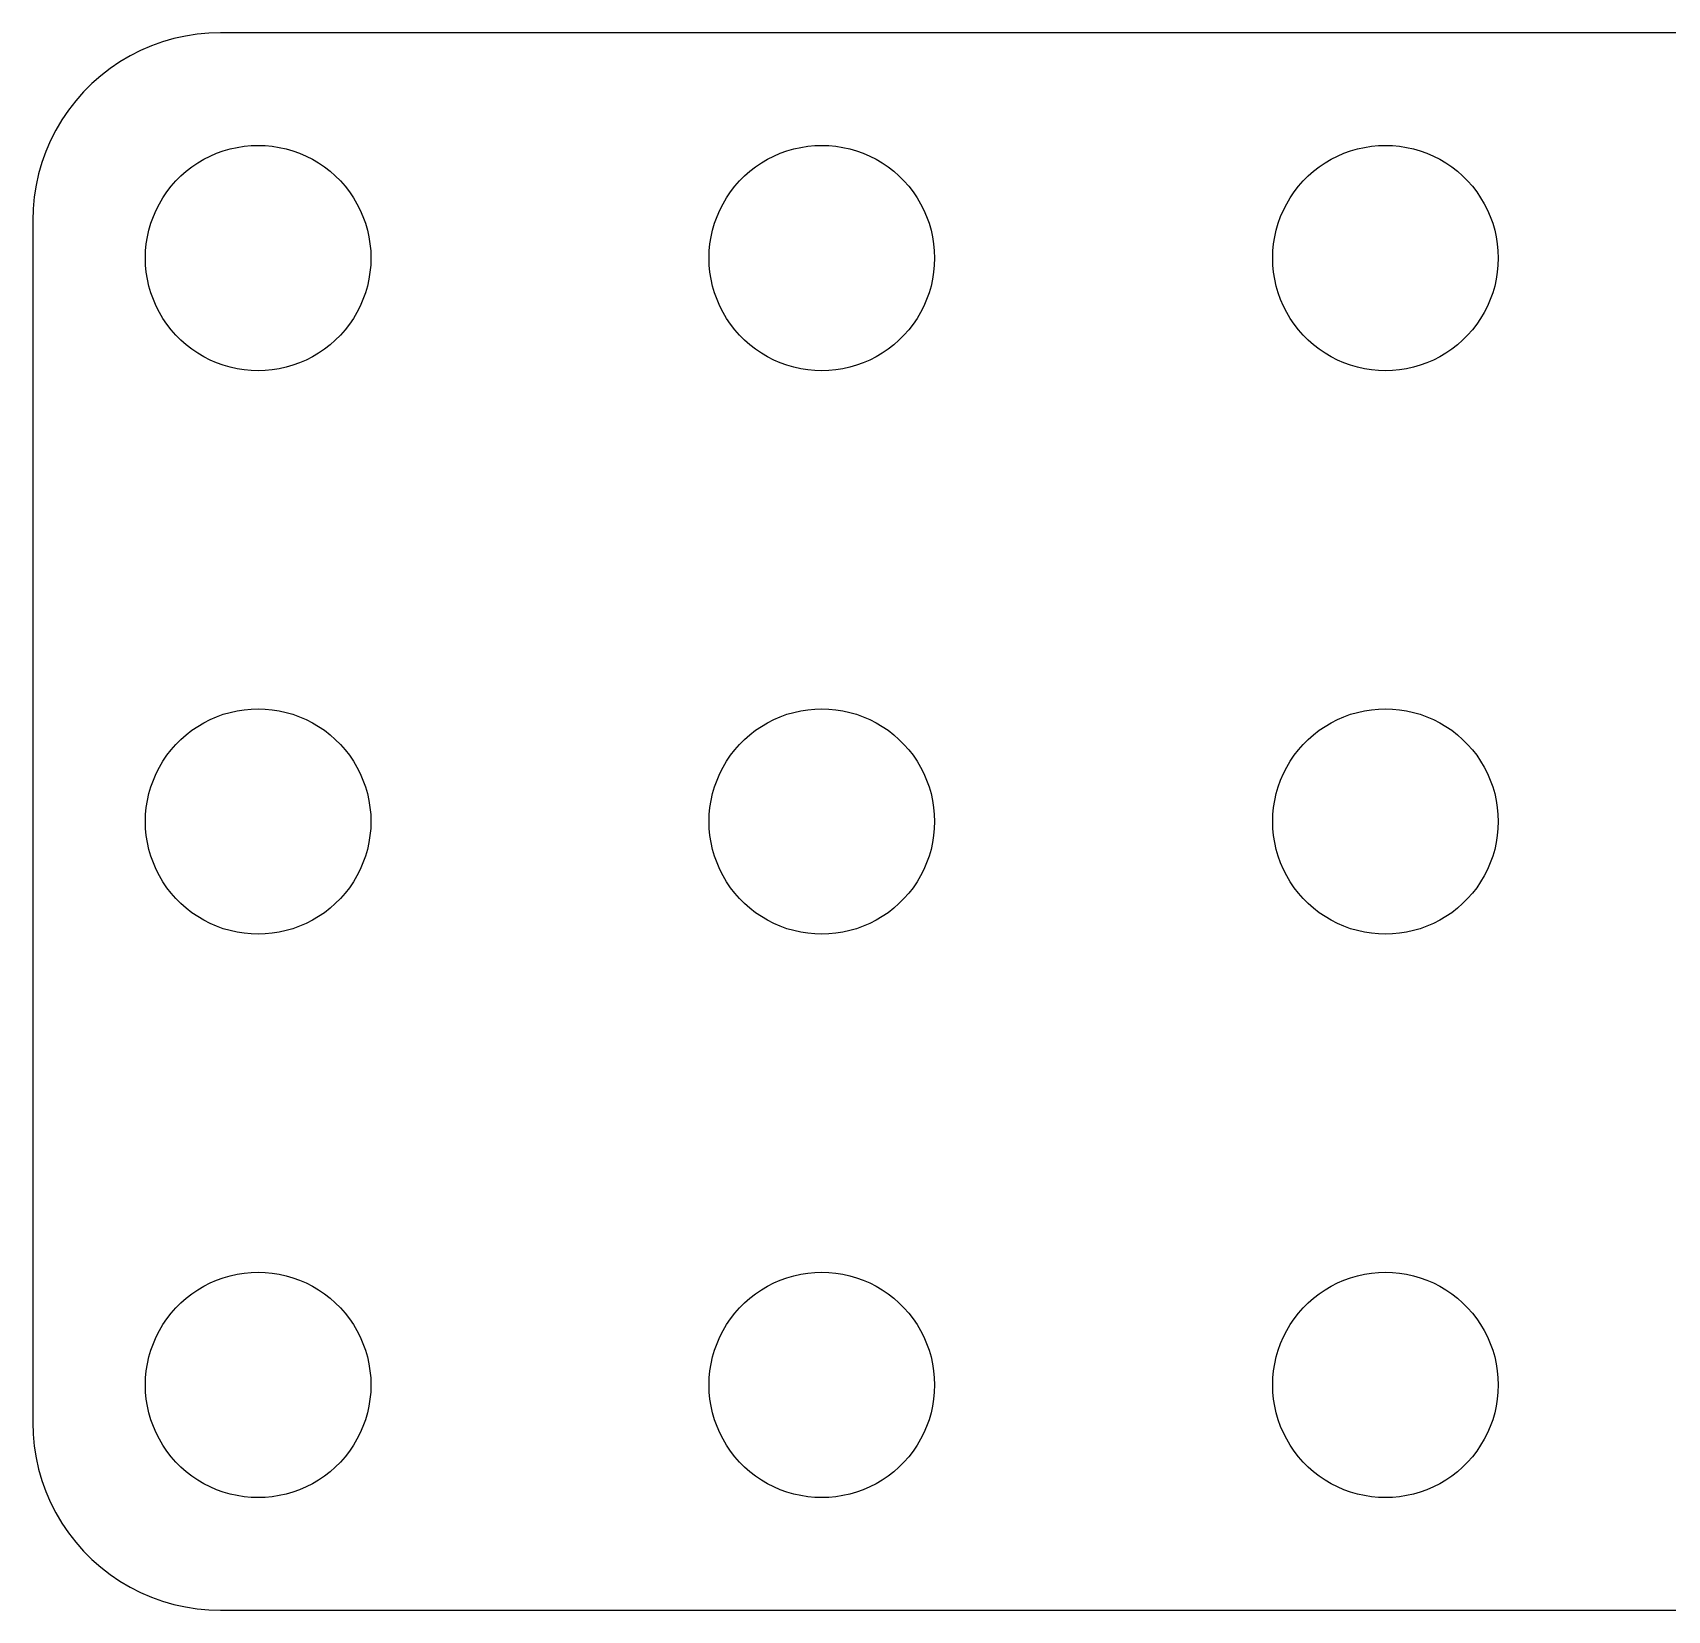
# Model space of a CAD drawing. Header units: metres. Extents: x -43.5 to 43.5, y -21 to 21.
# Drawn here: x -43.5 to 0, y -21 to 21 of the extents above; entities that cross this region are included whole.
import ezdxf

# ---------------------------------------------------------------- set-up
doc = ezdxf.new("R2010")
doc.units = ezdxf.units.M

msp = doc.modelspace()

# ---------------------------------------------------------------- linework, layer by layer
for p, q in [((-39.4369, 20.9114), (-39.7435, 20.8429)), ((-39.1267, 20.9606), (-39.4369, 20.9114)), ((-38.8139, 20.9901), (-39.1267, 20.9606)), ((-38.5, 21), (-38.8139, 20.9901)), ((38.5, 21), (-38.5, 21)), ((-40.6289, 20.5241), (-40.9088, 20.3815)), ((-40.3406, 20.6489), (-40.6289, 20.5241)), ((-40.0451, 20.7553), (-40.3406, 20.6489)), ((-39.7435, 20.8429), (-40.0451, 20.7553)), ((-41.4389, 20.0451), (-41.6871, 19.8526)), ((-41.1791, 20.2216), (-41.4389, 20.0451)), ((-40.9088, 20.3815), (-41.1791, 20.2216)), ((-41.9227, 19.6448), (-42.1448, 19.4227)), ((-41.6871, 19.8526), (-41.9227, 19.6448)), ((-42.3526, 19.1871), (-42.5451, 18.9389)), ((-42.1448, 19.4227), (-42.3526, 19.1871)), ((-42.5451, 18.9389), (-42.7216, 18.6791)), ((-42.8815, 18.4088), (-43.0241, 18.1289)), ((-42.7216, 18.6791), (-42.8815, 18.4088)), ((-43.1489, 17.8406), (-43.2553, 17.5451)), ((-43.0241, 18.1289), (-43.1489, 17.8406)), ((-38.6044, 17.7893), (-38.427, 17.8532)), ((-38.427, 17.8532), (-38.2461, 17.9057)), ((-38.2461, 17.9057), (-38.0621, 17.9469)), ((-38.0621, 17.9469), (-37.876, 17.9763)), ((-37.876, 17.9763), (-37.6884, 17.9941)), ((-37.6884, 17.9941), (-37.5, 18)), ((-37.5, 18), (-37.3116, 17.9941)), ((-37.3116, 17.9941), (-37.124, 17.9763)), ((-37.124, 17.9763), (-36.9379, 17.9469)), ((-36.9379, 17.9469), (-36.7539, 17.9057)), ((-36.7539, 17.9057), (-36.5729, 17.8532)), ((-36.5729, 17.8532), (-36.3956, 17.7893)), ((-23.6044, 17.7893), (-23.427, 17.8532)), ((-23.427, 17.8532), (-23.2461, 17.9057)), ((-23.2461, 17.9057), (-23.0621, 17.9469)), ((-23.0621, 17.9469), (-22.876, 17.9763)), ((-22.876, 17.9763), (-22.6884, 17.9941)), ((-22.6884, 17.9941), (-22.5, 18)), ((-22.5, 18), (-22.3116, 17.9941)), ((-22.3116, 17.9941), (-22.124, 17.9763)), ((-22.124, 17.9763), (-21.9379, 17.9469)), ((-21.9379, 17.9469), (-21.7539, 17.9057)), ((-21.7539, 17.9057), (-21.5729, 17.8532)), ((-21.5729, 17.8532), (-21.3956, 17.7893)), ((-8.60437, 17.7893), (-8.42705, 17.8532)), ((-8.42705, 17.8532), (-8.24606, 17.9057)), ((-8.24606, 17.9057), (-8.06213, 17.9469)), ((-8.06213, 17.9469), (-7.87599, 17.9763)), ((-7.87599, 17.9763), (-7.68837, 17.9941)), ((-7.68837, 17.9941), (-7.5, 18)), ((-7.5, 18), (-7.31161, 17.9941)), ((-7.31161, 17.9941), (-7.12399, 17.9763)), ((-7.12399, 17.9763), (-6.93785, 17.9469)), ((-6.93785, 17.9469), (-6.75392, 17.9057)), ((-6.75392, 17.9057), (-6.57294, 17.8532)), ((-6.57294, 17.8532), (-6.39561, 17.7893)), ((-43.2553, 17.5451), (-43.3429, 17.2435)), ((-39.4123, 17.3115), (-39.2634, 17.427)), ((-39.2634, 17.427), (-39.1075, 17.533)), ((-39.1075, 17.533), (-38.9453, 17.6289)), ((-38.9453, 17.6289), (-38.7773, 17.7145)), ((-38.7773, 17.7145), (-38.6044, 17.7893)), ((-36.3956, 17.7893), (-36.2227, 17.7145)), ((-36.2227, 17.7145), (-36.0547, 17.6289)), ((-36.0547, 17.6289), (-35.8925, 17.533)), ((-35.8925, 17.533), (-35.7366, 17.427)), ((-35.7366, 17.427), (-35.5877, 17.3115)), ((-24.4123, 17.3115), (-24.2634, 17.427)), ((-24.2634, 17.427), (-24.1075, 17.533)), ((-24.1075, 17.533), (-23.9453, 17.6289)), ((-23.9453, 17.6289), (-23.7773, 17.7145)), ((-23.7773, 17.7145), (-23.6044, 17.7893)), ((-21.3956, 17.7893), (-21.2227, 17.7145)), ((-21.2227, 17.7145), (-21.0547, 17.6289)), ((-21.0547, 17.6289), (-20.8925, 17.533)), ((-20.8925, 17.533), (-20.7366, 17.427)), ((-20.7366, 17.427), (-20.5877, 17.3115)), ((-9.41226, 17.3115), (-9.26335, 17.427)), ((-9.26335, 17.427), (-9.10747, 17.533)), ((-9.10747, 17.533), (-8.94525, 17.6289)), ((-8.94525, 17.6289), (-8.77733, 17.7145)), ((-8.77733, 17.7145), (-8.60437, 17.7893)), ((-6.39561, 17.7893), (-6.22266, 17.7145)), ((-6.22266, 17.7145), (-6.05473, 17.6289)), ((-6.05473, 17.6289), (-5.89252, 17.533)), ((-5.89252, 17.533), (-5.73663, 17.427)), ((-5.73663, 17.427), (-5.58772, 17.3115)), ((-43.3429, 17.2435), (-43.4114, 16.9369)), ((-39.8115, 16.9123), (-39.6869, 17.0536)), ((-39.6869, 17.0536), (-39.5536, 17.1869)), ((-39.5536, 17.1869), (-39.4123, 17.3115)), ((-35.5877, 17.3115), (-35.4464, 17.1869)), ((-35.4464, 17.1869), (-35.3131, 17.0536)), ((-35.3131, 17.0536), (-35.1885, 16.9123)), ((-24.8115, 16.9123), (-24.6869, 17.0536)), ((-24.6869, 17.0536), (-24.5536, 17.1869)), ((-24.5536, 17.1869), (-24.4123, 17.3115)), ((-20.5877, 17.3115), (-20.4464, 17.1869)), ((-20.4464, 17.1869), (-20.3131, 17.0536)), ((-20.3131, 17.0536), (-20.1884, 16.9123)), ((-9.81154, 16.9123), (-9.6869, 17.0536)), ((-9.6869, 17.0536), (-9.55363, 17.1869)), ((-9.55363, 17.1869), (-9.41226, 17.3115)), ((-5.58772, 17.3115), (-5.44635, 17.1869)), ((-5.44635, 17.1869), (-5.31308, 17.0536)), ((-5.31308, 17.0536), (-5.18845, 16.9123)), ((-43.4606, 16.6267), (-43.4901, 16.3139)), ((-43.4114, 16.9369), (-43.4606, 16.6267)), ((-40.1289, 16.4453), (-40.033, 16.6075)), ((-40.033, 16.6075), (-39.927, 16.7634)), ((-39.927, 16.7634), (-39.8115, 16.9123)), ((-35.1885, 16.9123), (-35.0729, 16.7634)), ((-35.0729, 16.7634), (-34.967, 16.6075)), ((-34.967, 16.6075), (-34.8711, 16.4453)), ((-25.1289, 16.4453), (-25.033, 16.6075)), ((-25.033, 16.6075), (-24.927, 16.7634)), ((-24.927, 16.7634), (-24.8115, 16.9123)), ((-20.1884, 16.9123), (-20.0729, 16.7634)), ((-20.0729, 16.7634), (-19.967, 16.6075)), ((-19.967, 16.6075), (-19.8711, 16.4453)), ((-10.1289, 16.4453), (-10.033, 16.6075)), ((-10.033, 16.6075), (-9.92705, 16.7634)), ((-9.92705, 16.7634), (-9.81154, 16.9123)), ((-5.18845, 16.9123), (-5.07294, 16.7634)), ((-5.07294, 16.7634), (-4.96701, 16.6075)), ((-4.96701, 16.6075), (-4.87108, 16.4453)), ((-43.4901, 16.3139), (-43.5, 16)), ((-40.3532, 15.927), (-40.2893, 16.1044)), ((-40.2893, 16.1044), (-40.2145, 16.2773)), ((-40.2145, 16.2773), (-40.1289, 16.4453)), ((-34.8711, 16.4453), (-34.7855, 16.2773)), ((-34.7855, 16.2773), (-34.7107, 16.1044)), ((-34.7107, 16.1044), (-34.6468, 15.927)), ((-25.3532, 15.927), (-25.2893, 16.1044)), ((-25.2893, 16.1044), (-25.2145, 16.2773)), ((-25.2145, 16.2773), (-25.1289, 16.4453)), ((-19.8711, 16.4453), (-19.7855, 16.2773)), ((-19.7855, 16.2773), (-19.7107, 16.1044)), ((-19.7107, 16.1044), (-19.6468, 15.927)), ((-10.3532, 15.927), (-10.2893, 16.1044)), ((-10.2893, 16.1044), (-10.2145, 16.2773)), ((-10.2145, 16.2773), (-10.1289, 16.4453)), ((-4.87108, 16.4453), (-4.78551, 16.2773)), ((-4.78551, 16.2773), (-4.71066, 16.1044)), ((-4.71066, 16.1044), (-4.64682, 15.927)), ((-43.5, 16), (-43.5, -16)), ((-40.4469, 15.5621), (-40.4057, 15.7461)), ((-40.4057, 15.7461), (-40.3532, 15.927)), ((-34.6468, 15.927), (-34.5942, 15.7461)), ((-34.5942, 15.7461), (-34.5531, 15.5621)), ((-25.4469, 15.5621), (-25.4057, 15.7461)), ((-25.4057, 15.7461), (-25.3532, 15.927)), ((-19.6468, 15.927), (-19.5942, 15.7461)), ((-19.5942, 15.7461), (-19.5531, 15.5621)), ((-10.4469, 15.5621), (-10.4057, 15.7461)), ((-10.4057, 15.7461), (-10.3532, 15.927)), ((-4.64682, 15.927), (-4.59424, 15.7461)), ((-4.59424, 15.7461), (-4.55313, 15.5621)), ((-40.4941, 15.1884), (-40.4763, 15.376)), ((-40.4763, 15.376), (-40.4469, 15.5621)), ((-34.5531, 15.5621), (-34.5237, 15.376)), ((-34.5237, 15.376), (-34.5059, 15.1884)), ((-25.4941, 15.1884), (-25.4763, 15.376)), ((-25.4763, 15.376), (-25.4469, 15.5621)), ((-19.5531, 15.5621), (-19.5237, 15.376)), ((-19.5237, 15.376), (-19.5059, 15.1884)), ((-10.4941, 15.1884), (-10.4763, 15.376)), ((-10.4763, 15.376), (-10.4469, 15.5621)), ((-4.55313, 15.5621), (-4.52365, 15.376)), ((-4.52365, 15.376), (-4.50591, 15.1884)), ((-40.5, 15), (-40.4941, 15.1884)), ((-40.4941, 14.8116), (-40.5, 15)), ((-40.4763, 14.624), (-40.4941, 14.8116)), ((-34.5059, 14.8116), (-34.5237, 14.624)), ((-34.5059, 15.1884), (-34.5, 15)), ((-34.5, 15), (-34.5059, 14.8116)), ((-25.5, 15), (-25.4941, 15.1884)), ((-25.4941, 14.8116), (-25.5, 15)), ((-25.4763, 14.624), (-25.4941, 14.8116)), ((-19.5059, 14.8116), (-19.5237, 14.624)), ((-19.5059, 15.1884), (-19.5, 15)), ((-19.5, 15), (-19.5059, 14.8116)), ((-10.5, 15), (-10.4941, 15.1884)), ((-10.4941, 14.8116), (-10.5, 15)), ((-10.4763, 14.624), (-10.4941, 14.8116)), ((-4.50591, 14.8116), (-4.52365, 14.624)), ((-4.50591, 15.1884), (-4.5, 15)), ((-4.5, 15), (-4.50591, 14.8116)), ((-40.4469, 14.4379), (-40.4763, 14.624)), ((-40.4057, 14.2539), (-40.4469, 14.4379)), ((-34.5531, 14.4379), (-34.5942, 14.2539)), ((-34.5237, 14.624), (-34.5531, 14.4379)), ((-25.4469, 14.4379), (-25.4763, 14.624)), ((-25.4057, 14.2539), (-25.4469, 14.4379)), ((-19.5531, 14.4379), (-19.5942, 14.2539)), ((-19.5237, 14.624), (-19.5531, 14.4379)), ((-10.4469, 14.4379), (-10.4763, 14.624)), ((-10.4057, 14.2539), (-10.4469, 14.4379)), ((-4.55313, 14.4379), (-4.59424, 14.2539)), ((-4.52365, 14.624), (-4.55313, 14.4379)), ((-40.3532, 14.0729), (-40.4057, 14.2539)), ((-40.2893, 13.8956), (-40.3532, 14.0729)), ((-34.6468, 14.0729), (-34.7107, 13.8956)), ((-34.5942, 14.2539), (-34.6468, 14.0729)), ((-25.3532, 14.0729), (-25.4057, 14.2539)), ((-25.2893, 13.8956), (-25.3532, 14.0729)), ((-19.6468, 14.0729), (-19.7107, 13.8956)), ((-19.5942, 14.2539), (-19.6468, 14.0729)), ((-10.3532, 14.0729), (-10.4057, 14.2539)), ((-10.2893, 13.8956), (-10.3532, 14.0729)), ((-4.64682, 14.0729), (-4.71066, 13.8956)), ((-4.59424, 14.2539), (-4.64682, 14.0729)), ((-40.2145, 13.7227), (-40.2893, 13.8956)), ((-40.1289, 13.5547), (-40.2145, 13.7227)), ((-40.033, 13.3925), (-40.1289, 13.5547)), ((-34.8711, 13.5547), (-34.967, 13.3925)), ((-34.7855, 13.7227), (-34.8711, 13.5547)), ((-34.7107, 13.8956), (-34.7855, 13.7227)), ((-25.2145, 13.7227), (-25.2893, 13.8956)), ((-25.1289, 13.5547), (-25.2145, 13.7227)), ((-25.033, 13.3925), (-25.1289, 13.5547)), ((-19.8711, 13.5547), (-19.967, 13.3925)), ((-19.7855, 13.7227), (-19.8711, 13.5547)), ((-19.7107, 13.8956), (-19.7855, 13.7227)), ((-10.2145, 13.7227), (-10.2893, 13.8956)), ((-10.1289, 13.5547), (-10.2145, 13.7227)), ((-10.033, 13.3925), (-10.1289, 13.5547)), ((-4.87108, 13.5547), (-4.96701, 13.3925)), ((-4.78551, 13.7227), (-4.87108, 13.5547)), ((-4.71066, 13.8956), (-4.78551, 13.7227)), ((-39.927, 13.2366), (-40.033, 13.3925)), ((-39.8115, 13.0877), (-39.927, 13.2366)), ((-39.6869, 12.9464), (-39.8115, 13.0877)), ((-35.1885, 13.0877), (-35.3131, 12.9464)), ((-35.0729, 13.2366), (-35.1885, 13.0877)), ((-34.967, 13.3925), (-35.0729, 13.2366)), ((-24.927, 13.2366), (-25.033, 13.3925)), ((-24.8115, 13.0877), (-24.927, 13.2366)), ((-24.6869, 12.9464), (-24.8115, 13.0877)), ((-20.1884, 13.0877), (-20.3131, 12.9464)), ((-20.0729, 13.2366), (-20.1884, 13.0877)), ((-19.967, 13.3925), (-20.0729, 13.2366)), ((-9.92705, 13.2366), (-10.033, 13.3925)), ((-9.81154, 13.0877), (-9.92705, 13.2366)), ((-9.6869, 12.9464), (-9.81154, 13.0877)), ((-5.18845, 13.0877), (-5.31308, 12.9464)), ((-5.07294, 13.2366), (-5.18845, 13.0877)), ((-4.96701, 13.3925), (-5.07294, 13.2366)), ((-39.5536, 12.8131), (-39.6869, 12.9464)), ((-39.4123, 12.6884), (-39.5536, 12.8131)), ((-39.2634, 12.5729), (-39.4123, 12.6884)), ((-35.5877, 12.6884), (-35.7366, 12.5729)), ((-35.4464, 12.8131), (-35.5877, 12.6884)), ((-35.3131, 12.9464), (-35.4464, 12.8131)), ((-24.5536, 12.8131), (-24.6869, 12.9464)), ((-24.4123, 12.6884), (-24.5536, 12.8131)), ((-24.2634, 12.5729), (-24.4123, 12.6884)), ((-20.5877, 12.6884), (-20.7366, 12.5729)), ((-20.4464, 12.8131), (-20.5877, 12.6884)), ((-20.3131, 12.9464), (-20.4464, 12.8131)), ((-9.55363, 12.8131), (-9.6869, 12.9464)), ((-9.41226, 12.6884), (-9.55363, 12.8131)), ((-9.26335, 12.5729), (-9.41226, 12.6884)), ((-5.58772, 12.6884), (-5.73663, 12.5729)), ((-5.44635, 12.8131), (-5.58772, 12.6884)), ((-5.31308, 12.9464), (-5.44635, 12.8131)), ((-39.1075, 12.467), (-39.2634, 12.5729)), ((-38.9453, 12.3711), (-39.1075, 12.467)), ((-38.7773, 12.2855), (-38.9453, 12.3711)), ((-38.6044, 12.2107), (-38.7773, 12.2855)), ((-38.427, 12.1468), (-38.6044, 12.2107)), ((-36.3956, 12.2107), (-36.5729, 12.1468)), ((-36.2227, 12.2855), (-36.3956, 12.2107)), ((-36.0547, 12.3711), (-36.2227, 12.2855)), ((-35.8925, 12.467), (-36.0547, 12.3711)), ((-35.7366, 12.5729), (-35.8925, 12.467)), ((-24.1075, 12.467), (-24.2634, 12.5729)), ((-23.9453, 12.3711), (-24.1075, 12.467)), ((-23.7773, 12.2855), (-23.9453, 12.3711)), ((-23.6044, 12.2107), (-23.7773, 12.2855)), ((-23.427, 12.1468), (-23.6044, 12.2107)), ((-21.3956, 12.2107), (-21.5729, 12.1468)), ((-21.2227, 12.2855), (-21.3956, 12.2107)), ((-21.0547, 12.3711), (-21.2227, 12.2855)), ((-20.8925, 12.467), (-21.0547, 12.3711)), ((-20.7366, 12.5729), (-20.8925, 12.467)), ((-9.10747, 12.467), (-9.26335, 12.5729)), ((-8.94525, 12.3711), (-9.10747, 12.467)), ((-8.77733, 12.2855), (-8.94525, 12.3711)), ((-8.60437, 12.2107), (-8.77733, 12.2855)), ((-8.42705, 12.1468), (-8.60437, 12.2107)), ((-6.39561, 12.2107), (-6.57294, 12.1468)), ((-6.22266, 12.2855), (-6.39561, 12.2107)), ((-6.05473, 12.3711), (-6.22266, 12.2855)), ((-5.89252, 12.467), (-6.05473, 12.3711)), ((-5.73663, 12.5729), (-5.89252, 12.467)), ((-38.2461, 12.0942), (-38.427, 12.1468)), ((-38.0621, 12.0531), (-38.2461, 12.0942)), ((-37.876, 12.0237), (-38.0621, 12.0531)), ((-37.6884, 12.0059), (-37.876, 12.0237)), ((-37.5, 12), (-37.6884, 12.0059)), ((-37.3116, 12.0059), (-37.5, 12)), ((-37.124, 12.0237), (-37.3116, 12.0059)), ((-36.9379, 12.0531), (-37.124, 12.0237)), ((-36.7539, 12.0942), (-36.9379, 12.0531)), ((-36.5729, 12.1468), (-36.7539, 12.0942)), ((-23.2461, 12.0942), (-23.427, 12.1468)), ((-23.0621, 12.0531), (-23.2461, 12.0942)), ((-22.876, 12.0237), (-23.0621, 12.0531)), ((-22.6884, 12.0059), (-22.876, 12.0237)), ((-22.5, 12), (-22.6884, 12.0059)), ((-22.3116, 12.0059), (-22.5, 12)), ((-22.124, 12.0237), (-22.3116, 12.0059)), ((-21.9379, 12.0531), (-22.124, 12.0237)), ((-21.7539, 12.0942), (-21.9379, 12.0531)), ((-21.5729, 12.1468), (-21.7539, 12.0942)), ((-8.24606, 12.0942), (-8.42705, 12.1468)), ((-8.06213, 12.0531), (-8.24606, 12.0942)), ((-7.87599, 12.0237), (-8.06213, 12.0531)), ((-7.68837, 12.0059), (-7.87599, 12.0237)), ((-7.5, 12), (-7.68837, 12.0059)), ((-7.31161, 12.0059), (-7.5, 12)), ((-7.12399, 12.0237), (-7.31161, 12.0059)), ((-6.93785, 12.0531), (-7.12399, 12.0237)), ((-6.75392, 12.0942), (-6.93785, 12.0531)), ((-6.57294, 12.1468), (-6.75392, 12.0942)), ((-39.1075, 2.53297), (-38.9453, 2.62891)), ((-38.9453, 2.62891), (-38.7773, 2.71448)), ((-38.7773, 2.71448), (-38.6044, 2.78932)), ((-38.6044, 2.78932), (-38.427, 2.85316)), ((-38.427, 2.85316), (-38.2461, 2.90575)), ((-38.2461, 2.90575), (-38.0621, 2.94685)), ((-38.0621, 2.94685), (-37.876, 2.97633)), ((-37.876, 2.97633), (-37.6884, 2.99408)), ((-37.6884, 2.99408), (-37.5, 3)), ((-37.5, 3), (-37.3116, 2.99408)), ((-37.3116, 2.99408), (-37.124, 2.97633)), ((-37.124, 2.97633), (-36.9379, 2.94685)), ((-36.9379, 2.94685), (-36.7539, 2.90575)), ((-36.7539, 2.90575), (-36.5729, 2.85316)), ((-36.5729, 2.85316), (-36.3956, 2.78932)), ((-36.3956, 2.78932), (-36.2227, 2.71448)), ((-36.2227, 2.71448), (-36.0547, 2.62891)), ((-36.0547, 2.62891), (-35.8925, 2.53297)), ((-24.1075, 2.53297), (-23.9453, 2.62891)), ((-23.9453, 2.62891), (-23.7773, 2.71448)), ((-23.7773, 2.71448), (-23.6044, 2.78932)), ((-23.6044, 2.78932), (-23.427, 2.85316)), ((-23.427, 2.85316), (-23.2461, 2.90575)), ((-23.2461, 2.90575), (-23.0621, 2.94685)), ((-23.0621, 2.94685), (-22.876, 2.97633)), ((-22.876, 2.97633), (-22.6884, 2.99408)), ((-22.6884, 2.99408), (-22.5, 3)), ((-22.5, 3), (-22.3116, 2.99408)), ((-22.3116, 2.99408), (-22.124, 2.97633)), ((-22.124, 2.97633), (-21.9379, 2.94685)), ((-21.9379, 2.94685), (-21.7539, 2.90575)), ((-21.7539, 2.90575), (-21.5729, 2.85316)), ((-21.5729, 2.85316), (-21.3956, 2.78932)), ((-21.3956, 2.78932), (-21.2227, 2.71448)), ((-21.2227, 2.71448), (-21.0547, 2.62891)), ((-21.0547, 2.62891), (-20.8925, 2.53297)), ((-9.10747, 2.53297), (-8.94525, 2.62891)), ((-8.94525, 2.62891), (-8.77733, 2.71448)), ((-8.77733, 2.71448), (-8.60437, 2.78932)), ((-8.60437, 2.78932), (-8.42705, 2.85316)), ((-8.42705, 2.85316), (-8.24606, 2.90575)), ((-8.24606, 2.90575), (-8.06213, 2.94685)), ((-8.06213, 2.94685), (-7.87599, 2.97633)), ((-7.87599, 2.97633), (-7.68837, 2.99408)), ((-7.68837, 2.99408), (-7.5, 3)), ((-7.5, 3), (-7.31161, 2.99408)), ((-7.31161, 2.99408), (-7.12399, 2.97633)), ((-7.12399, 2.97633), (-6.93785, 2.94685)), ((-6.93785, 2.94685), (-6.75392, 2.90575)), ((-6.75392, 2.90575), (-6.57294, 2.85316)), ((-6.57294, 2.85316), (-6.39561, 2.78932)), ((-6.39561, 2.78932), (-6.22266, 2.71448)), ((-6.22266, 2.71448), (-6.05473, 2.62891)), ((-6.05473, 2.62891), (-5.89252, 2.53297)), ((-39.6869, 2.05363), (-39.5536, 2.1869)), ((-39.5536, 2.1869), (-39.4123, 2.31154)), ((-39.4123, 2.31154), (-39.2634, 2.42705)), ((-39.2634, 2.42705), (-39.1075, 2.53297)), ((-35.8925, 2.53297), (-35.7366, 2.42705)), ((-35.7366, 2.42705), (-35.5877, 2.31154)), ((-35.5877, 2.31154), (-35.4464, 2.1869)), ((-35.4464, 2.1869), (-35.3131, 2.05363)), ((-24.6869, 2.05363), (-24.5536, 2.1869)), ((-24.5536, 2.1869), (-24.4123, 2.31154)), ((-24.4123, 2.31154), (-24.2634, 2.42705)), ((-24.2634, 2.42705), (-24.1075, 2.53297)), ((-20.8925, 2.53297), (-20.7366, 2.42705)), ((-20.7366, 2.42705), (-20.5877, 2.31154)), ((-20.5877, 2.31154), (-20.4464, 2.1869)), ((-20.4464, 2.1869), (-20.3131, 2.05363)), ((-9.6869, 2.05363), (-9.55363, 2.1869)), ((-9.55363, 2.1869), (-9.41226, 2.31154)), ((-9.41226, 2.31154), (-9.26335, 2.42705)), ((-9.26335, 2.42705), (-9.10747, 2.53297)), ((-5.89252, 2.53297), (-5.73663, 2.42705)), ((-5.73663, 2.42705), (-5.58772, 2.31154)), ((-5.58772, 2.31154), (-5.44635, 2.1869)), ((-5.44635, 2.1869), (-5.31308, 2.05363)), ((-40.033, 1.60747), (-39.927, 1.76335)), ((-39.927, 1.76335), (-39.8115, 1.91226)), ((-39.8115, 1.91226), (-39.6869, 2.05363)), ((-35.3131, 2.05363), (-35.1885, 1.91226)), ((-35.1885, 1.91226), (-35.0729, 1.76335)), ((-35.0729, 1.76335), (-34.967, 1.60747)), ((-25.033, 1.60747), (-24.927, 1.76335)), ((-24.927, 1.76335), (-24.8115, 1.91226)), ((-24.8115, 1.91226), (-24.6869, 2.05363)), ((-20.3131, 2.05363), (-20.1884, 1.91226)), ((-20.1884, 1.91226), (-20.0729, 1.76335)), ((-20.0729, 1.76335), (-19.967, 1.60747)), ((-10.033, 1.60747), (-9.92705, 1.76335)), ((-9.92705, 1.76335), (-9.81154, 1.91226)), ((-9.81154, 1.91226), (-9.6869, 2.05363)), ((-5.31308, 2.05363), (-5.18845, 1.91226)), ((-5.18845, 1.91226), (-5.07294, 1.76335)), ((-5.07294, 1.76335), (-4.96701, 1.60747)), ((-40.2145, 1.27733), (-40.1289, 1.44525)), ((-40.1289, 1.44525), (-40.033, 1.60747)), ((-34.967, 1.60747), (-34.8711, 1.44525)), ((-34.8711, 1.44525), (-34.7855, 1.27733)), ((-25.2145, 1.27733), (-25.1289, 1.44525)), ((-25.1289, 1.44525), (-25.033, 1.60747)), ((-19.967, 1.60747), (-19.8711, 1.44525)), ((-19.8711, 1.44525), (-19.7855, 1.27733)), ((-10.2145, 1.27733), (-10.1289, 1.44525)), ((-10.1289, 1.44525), (-10.033, 1.60747)), ((-4.96701, 1.60747), (-4.87108, 1.44525)), ((-4.87108, 1.44525), (-4.78551, 1.27733)), ((-40.4057, 0.746063), (-40.3532, 0.927048)), ((-40.3532, 0.927048), (-40.2893, 1.10437)), ((-40.2893, 1.10437), (-40.2145, 1.27733)), ((-34.7855, 1.27733), (-34.7107, 1.10437)), ((-34.7107, 1.10437), (-34.6468, 0.927048)), ((-34.6468, 0.927048), (-34.5942, 0.746063)), ((-25.4057, 0.746063), (-25.3532, 0.927048)), ((-25.3532, 0.927048), (-25.2893, 1.10437)), ((-25.2893, 1.10437), (-25.2145, 1.27733)), ((-19.7855, 1.27733), (-19.7107, 1.10437)), ((-19.7107, 1.10437), (-19.6468, 0.927048)), ((-19.6468, 0.927048), (-19.5942, 0.746063)), ((-10.4057, 0.746063), (-10.3532, 0.927048)), ((-10.3532, 0.927048), (-10.2893, 1.10437)), ((-10.2893, 1.10437), (-10.2145, 1.27733)), ((-4.78551, 1.27733), (-4.71066, 1.10437)), ((-4.71066, 1.10437), (-4.64682, 0.927048)), ((-4.64682, 0.927048), (-4.59424, 0.746063)), ((-40.4763, 0.375992), (-40.4469, 0.562134)), ((-40.4469, 0.562134), (-40.4057, 0.746063)), ((-34.5942, 0.746063), (-34.5531, 0.562134)), ((-34.5531, 0.562134), (-34.5237, 0.375992)), ((-25.4763, 0.375992), (-25.4469, 0.562134)), ((-25.4469, 0.562134), (-25.4057, 0.746063)), ((-19.5942, 0.746063), (-19.5531, 0.562134)), ((-19.5531, 0.562134), (-19.5237, 0.375992)), ((-10.4763, 0.375992), (-10.4469, 0.562134)), ((-10.4469, 0.562134), (-10.4057, 0.746063)), ((-4.59424, 0.746063), (-4.55313, 0.562134)), ((-4.55313, 0.562134), (-4.52365, 0.375992)), ((-40.5, 0), (-40.4941, 0.18837)), ((-40.4941, -0.18837), (-40.5, 0)), ((-40.4941, 0.18837), (-40.4763, 0.375992)), ((-34.5237, 0.375992), (-34.5059, 0.18837)), ((-34.5059, 0.18837), (-34.5, 0)), ((-34.5, 0), (-34.5059, -0.18837)), ((-25.5, 0), (-25.4941, 0.18837)), ((-25.4941, -0.18837), (-25.5, 0)), ((-25.4941, 0.18837), (-25.4763, 0.375992)), ((-19.5237, 0.375992), (-19.5059, 0.18837)), ((-19.5059, 0.18837), (-19.5, 0)), ((-19.5, 0), (-19.5059, -0.18837)), ((-10.5, 0), (-10.4941, 0.18837)), ((-10.4941, -0.18837), (-10.5, 0)), ((-10.4941, 0.18837), (-10.4763, 0.375992)), ((-4.52365, 0.375992), (-4.50591, 0.18837)), ((-4.50591, 0.18837), (-4.5, 0)), ((-4.5, 0), (-4.50591, -0.18837)), ((-40.4763, -0.375992), (-40.4941, -0.18837)), ((-40.4469, -0.562134), (-40.4763, -0.375992)), ((-34.5237, -0.375992), (-34.5531, -0.562134)), ((-34.5059, -0.18837), (-34.5237, -0.375992)), ((-25.4763, -0.375992), (-25.4941, -0.18837)), ((-25.4469, -0.562134), (-25.4763, -0.375992)), ((-19.5237, -0.375992), (-19.5531, -0.562134)), ((-19.5059, -0.18837), (-19.5237, -0.375992)), ((-10.4763, -0.375992), (-10.4941, -0.18837)), ((-10.4469, -0.562134), (-10.4763, -0.375992)), ((-4.52365, -0.375992), (-4.55313, -0.562134)), ((-4.50591, -0.18837), (-4.52365, -0.375992)), ((-40.4057, -0.746063), (-40.4469, -0.562134)), ((-40.3532, -0.927048), (-40.4057, -0.746063)), ((-34.5942, -0.746063), (-34.6468, -0.927048)), ((-34.5531, -0.562134), (-34.5942, -0.746063)), ((-25.4057, -0.746063), (-25.4469, -0.562134)), ((-25.3532, -0.927048), (-25.4057, -0.746063)), ((-19.5942, -0.746063), (-19.6468, -0.927048)), ((-19.5531, -0.562134), (-19.5942, -0.746063)), ((-10.4057, -0.746063), (-10.4469, -0.562134)), ((-10.3532, -0.927048), (-10.4057, -0.746063)), ((-4.59424, -0.746063), (-4.64682, -0.927048)), ((-4.55313, -0.562134), (-4.59424, -0.746063)), ((-40.2893, -1.10437), (-40.3532, -0.927048)), ((-40.2145, -1.27733), (-40.2893, -1.10437)), ((-40.1289, -1.44525), (-40.2145, -1.27733)), ((-34.7855, -1.27733), (-34.8711, -1.44525)), ((-34.7107, -1.10437), (-34.7855, -1.27733)), ((-34.6468, -0.927048), (-34.7107, -1.10437)), ((-25.2893, -1.10437), (-25.3532, -0.927048)), ((-25.2145, -1.27733), (-25.2893, -1.10437)), ((-25.1289, -1.44525), (-25.2145, -1.27733)), ((-19.7855, -1.27733), (-19.8711, -1.44525)), ((-19.7107, -1.10437), (-19.7855, -1.27733)), ((-19.6468, -0.927048), (-19.7107, -1.10437)), ((-10.2893, -1.10437), (-10.3532, -0.927048)), ((-10.2145, -1.27733), (-10.2893, -1.10437)), ((-10.1289, -1.44525), (-10.2145, -1.27733)), ((-4.78551, -1.27733), (-4.87108, -1.44525)), ((-4.71066, -1.10437), (-4.78551, -1.27733)), ((-4.64682, -0.927048), (-4.71066, -1.10437)), ((-40.033, -1.60747), (-40.1289, -1.44525)), ((-39.927, -1.76335), (-40.033, -1.60747)), ((-34.967, -1.60747), (-35.0729, -1.76335)), ((-34.8711, -1.44525), (-34.967, -1.60747)), ((-25.033, -1.60747), (-25.1289, -1.44525)), ((-24.927, -1.76335), (-25.033, -1.60747)), ((-19.967, -1.60747), (-20.0729, -1.76335)), ((-19.8711, -1.44525), (-19.967, -1.60747)), ((-10.033, -1.60747), (-10.1289, -1.44525)), ((-9.92705, -1.76335), (-10.033, -1.60747)), ((-4.96701, -1.60747), (-5.07294, -1.76335)), ((-4.87108, -1.44525), (-4.96701, -1.60747)), ((-39.8115, -1.91226), (-39.927, -1.76335)), ((-39.6869, -2.05363), (-39.8115, -1.91226)), ((-39.5536, -2.1869), (-39.6869, -2.05363)), ((-35.3131, -2.05363), (-35.4464, -2.1869)), ((-35.1885, -1.91226), (-35.3131, -2.05363)), ((-35.0729, -1.76335), (-35.1885, -1.91226)), ((-24.8115, -1.91226), (-24.927, -1.76335)), ((-24.6869, -2.05363), (-24.8115, -1.91226)), ((-24.5536, -2.1869), (-24.6869, -2.05363)), ((-20.3131, -2.05363), (-20.4464, -2.1869)), ((-20.1884, -1.91226), (-20.3131, -2.05363)), ((-20.0729, -1.76335), (-20.1884, -1.91226)), ((-9.81154, -1.91226), (-9.92705, -1.76335)), ((-9.6869, -2.05363), (-9.81154, -1.91226)), ((-9.55363, -2.1869), (-9.6869, -2.05363)), ((-5.31308, -2.05363), (-5.44635, -2.1869)), ((-5.18845, -1.91226), (-5.31308, -2.05363)), ((-5.07294, -1.76335), (-5.18845, -1.91226)), ((-39.4123, -2.31154), (-39.5536, -2.1869)), ((-39.2634, -2.42705), (-39.4123, -2.31154)), ((-39.1075, -2.53297), (-39.2634, -2.42705)), ((-38.9453, -2.62891), (-39.1075, -2.53297)), ((-35.8925, -2.53297), (-36.0547, -2.62891)), ((-35.7366, -2.42705), (-35.8925, -2.53297)), ((-35.5877, -2.31154), (-35.7366, -2.42705)), ((-35.4464, -2.1869), (-35.5877, -2.31154)), ((-24.4123, -2.31154), (-24.5536, -2.1869)), ((-24.2634, -2.42705), (-24.4123, -2.31154)), ((-24.1075, -2.53297), (-24.2634, -2.42705)), ((-23.9453, -2.62891), (-24.1075, -2.53297)), ((-20.8925, -2.53297), (-21.0547, -2.62891)), ((-20.7366, -2.42705), (-20.8925, -2.53297)), ((-20.5877, -2.31154), (-20.7366, -2.42705)), ((-20.4464, -2.1869), (-20.5877, -2.31154)), ((-9.41226, -2.31154), (-9.55363, -2.1869)), ((-9.26335, -2.42705), (-9.41226, -2.31154)), ((-9.10747, -2.53297), (-9.26335, -2.42705)), ((-8.94525, -2.62891), (-9.10747, -2.53297)), ((-5.89252, -2.53297), (-6.05473, -2.62891)), ((-5.73663, -2.42705), (-5.89252, -2.53297)), ((-5.58772, -2.31154), (-5.73663, -2.42705)), ((-5.44635, -2.1869), (-5.58772, -2.31154)), ((-38.7773, -2.71448), (-38.9453, -2.62891)), ((-38.6044, -2.78932), (-38.7773, -2.71448)), ((-38.427, -2.85316), (-38.6044, -2.78932)), ((-38.2461, -2.90575), (-38.427, -2.85316)), ((-38.0621, -2.94685), (-38.2461, -2.90575)), ((-37.876, -2.97633), (-38.0621, -2.94685)), ((-37.6884, -2.99408), (-37.876, -2.97633)), ((-37.5, -3), (-37.6884, -2.99408)), ((-37.3116, -2.99408), (-37.5, -3)), ((-37.124, -2.97633), (-37.3116, -2.99408)), ((-36.9379, -2.94685), (-37.124, -2.97633)), ((-36.7539, -2.90575), (-36.9379, -2.94685)), ((-36.5729, -2.85316), (-36.7539, -2.90575)), ((-36.3956, -2.78932), (-36.5729, -2.85316)), ((-36.2227, -2.71448), (-36.3956, -2.78932)), ((-36.0547, -2.62891), (-36.2227, -2.71448)), ((-23.7773, -2.71448), (-23.9453, -2.62891)), ((-23.6044, -2.78932), (-23.7773, -2.71448)), ((-23.427, -2.85316), (-23.6044, -2.78932)), ((-23.2461, -2.90575), (-23.427, -2.85316)), ((-23.0621, -2.94685), (-23.2461, -2.90575)), ((-22.876, -2.97633), (-23.0621, -2.94685)), ((-22.6884, -2.99408), (-22.876, -2.97633)), ((-22.5, -3), (-22.6884, -2.99408)), ((-22.3116, -2.99408), (-22.5, -3)), ((-22.124, -2.97633), (-22.3116, -2.99408)), ((-21.9379, -2.94685), (-22.124, -2.97633)), ((-21.7539, -2.90575), (-21.9379, -2.94685)), ((-21.5729, -2.85316), (-21.7539, -2.90575)), ((-21.3956, -2.78932), (-21.5729, -2.85316)), ((-21.2227, -2.71448), (-21.3956, -2.78932)), ((-21.0547, -2.62891), (-21.2227, -2.71448)), ((-8.77733, -2.71448), (-8.94525, -2.62891)), ((-8.60437, -2.78932), (-8.77733, -2.71448)), ((-8.42705, -2.85316), (-8.60437, -2.78932)), ((-8.24606, -2.90575), (-8.42705, -2.85316)), ((-8.06213, -2.94685), (-8.24606, -2.90575)), ((-7.87599, -2.97633), (-8.06213, -2.94685)), ((-7.68837, -2.99408), (-7.87599, -2.97633)), ((-7.5, -3), (-7.68837, -2.99408)), ((-7.31161, -2.99408), (-7.5, -3)), ((-7.12399, -2.97633), (-7.31161, -2.99408)), ((-6.93785, -2.94685), (-7.12399, -2.97633)), ((-6.75392, -2.90575), (-6.93785, -2.94685)), ((-6.57294, -2.85316), (-6.75392, -2.90575)), ((-6.39561, -2.78932), (-6.57294, -2.85316)), ((-6.22266, -2.71448), (-6.39561, -2.78932)), ((-6.05473, -2.62891), (-6.22266, -2.71448)), ((-38.6044, -12.2107), (-38.427, -12.1468)), ((-38.427, -12.1468), (-38.2461, -12.0942)), ((-38.2461, -12.0942), (-38.0621, -12.0531)), ((-38.0621, -12.0531), (-37.876, -12.0237)), ((-37.876, -12.0237), (-37.6884, -12.0059)), ((-37.6884, -12.0059), (-37.5, -12)), ((-37.5, -12), (-37.3116, -12.0059)), ((-37.3116, -12.0059), (-37.124, -12.0237)), ((-37.124, -12.0237), (-36.9379, -12.0531)), ((-36.9379, -12.0531), (-36.7539, -12.0942)), ((-36.7539, -12.0942), (-36.5729, -12.1468)), ((-36.5729, -12.1468), (-36.3956, -12.2107)), ((-23.6044, -12.2107), (-23.427, -12.1468)), ((-23.427, -12.1468), (-23.2461, -12.0942)), ((-23.2461, -12.0942), (-23.0621, -12.0531)), ((-23.0621, -12.0531), (-22.876, -12.0237)), ((-22.876, -12.0237), (-22.6884, -12.0059)), ((-22.6884, -12.0059), (-22.5, -12)), ((-22.5, -12), (-22.3116, -12.0059)), ((-22.3116, -12.0059), (-22.124, -12.0237)), ((-22.124, -12.0237), (-21.9379, -12.0531)), ((-21.9379, -12.0531), (-21.7539, -12.0942)), ((-21.7539, -12.0942), (-21.5729, -12.1468)), ((-21.5729, -12.1468), (-21.3956, -12.2107)), ((-8.60437, -12.2107), (-8.42705, -12.1468)), ((-8.42705, -12.1468), (-8.24606, -12.0942)), ((-8.24606, -12.0942), (-8.06213, -12.0531)), ((-8.06213, -12.0531), (-7.87599, -12.0237)), ((-7.87599, -12.0237), (-7.68837, -12.0059)), ((-7.68837, -12.0059), (-7.5, -12)), ((-7.5, -12), (-7.31161, -12.0059)), ((-7.31161, -12.0059), (-7.12399, -12.0237)), ((-7.12399, -12.0237), (-6.93785, -12.0531)), ((-6.93785, -12.0531), (-6.75392, -12.0942)), ((-6.75392, -12.0942), (-6.57294, -12.1468)), ((-6.57294, -12.1468), (-6.39561, -12.2107)), ((-39.4123, -12.6884), (-39.2634, -12.5729)), ((-39.2634, -12.5729), (-39.1075, -12.467)), ((-39.1075, -12.467), (-38.9453, -12.3711)), ((-38.9453, -12.3711), (-38.7773, -12.2855)), ((-38.7773, -12.2855), (-38.6044, -12.2107)), ((-36.3956, -12.2107), (-36.2227, -12.2855)), ((-36.2227, -12.2855), (-36.0547, -12.3711)), ((-36.0547, -12.3711), (-35.8925, -12.467)), ((-35.8925, -12.467), (-35.7366, -12.5729)), ((-35.7366, -12.5729), (-35.5877, -12.6884)), ((-24.4123, -12.6884), (-24.2634, -12.5729)), ((-24.2634, -12.5729), (-24.1075, -12.467)), ((-24.1075, -12.467), (-23.9453, -12.3711)), ((-23.9453, -12.3711), (-23.7773, -12.2855)), ((-23.7773, -12.2855), (-23.6044, -12.2107)), ((-21.3956, -12.2107), (-21.2227, -12.2855)), ((-21.2227, -12.2855), (-21.0547, -12.3711)), ((-21.0547, -12.3711), (-20.8925, -12.467)), ((-20.8925, -12.467), (-20.7366, -12.5729)), ((-20.7366, -12.5729), (-20.5877, -12.6884)), ((-9.41226, -12.6884), (-9.26335, -12.5729)), ((-9.26335, -12.5729), (-9.10747, -12.467)), ((-9.10747, -12.467), (-8.94525, -12.3711)), ((-8.94525, -12.3711), (-8.77733, -12.2855)), ((-8.77733, -12.2855), (-8.60437, -12.2107)), ((-6.39561, -12.2107), (-6.22266, -12.2855)), ((-6.22266, -12.2855), (-6.05473, -12.3711)), ((-6.05473, -12.3711), (-5.89252, -12.467)), ((-5.89252, -12.467), (-5.73663, -12.5729)), ((-5.73663, -12.5729), (-5.58772, -12.6884)), ((-39.8115, -13.0877), (-39.6869, -12.9464)), ((-39.6869, -12.9464), (-39.5536, -12.8131)), ((-39.5536, -12.8131), (-39.4123, -12.6884)), ((-35.5877, -12.6884), (-35.4464, -12.8131)), ((-35.4464, -12.8131), (-35.3131, -12.9464)), ((-35.3131, -12.9464), (-35.1885, -13.0877)), ((-24.8115, -13.0877), (-24.6869, -12.9464)), ((-24.6869, -12.9464), (-24.5536, -12.8131)), ((-24.5536, -12.8131), (-24.4123, -12.6884)), ((-20.5877, -12.6884), (-20.4464, -12.8131)), ((-20.4464, -12.8131), (-20.3131, -12.9464)), ((-20.3131, -12.9464), (-20.1884, -13.0877)), ((-9.81154, -13.0877), (-9.6869, -12.9464)), ((-9.6869, -12.9464), (-9.55363, -12.8131)), ((-9.55363, -12.8131), (-9.41226, -12.6884)), ((-5.58772, -12.6884), (-5.44635, -12.8131)), ((-5.44635, -12.8131), (-5.31308, -12.9464)), ((-5.31308, -12.9464), (-5.18845, -13.0877)), ((-40.1289, -13.5547), (-40.033, -13.3925)), ((-40.033, -13.3925), (-39.927, -13.2366)), ((-39.927, -13.2366), (-39.8115, -13.0877)), ((-35.1885, -13.0877), (-35.0729, -13.2366)), ((-35.0729, -13.2366), (-34.967, -13.3925)), ((-34.967, -13.3925), (-34.8711, -13.5547)), ((-25.1289, -13.5547), (-25.033, -13.3925)), ((-25.033, -13.3925), (-24.927, -13.2366)), ((-24.927, -13.2366), (-24.8115, -13.0877)), ((-20.1884, -13.0877), (-20.0729, -13.2366)), ((-20.0729, -13.2366), (-19.967, -13.3925)), ((-19.967, -13.3925), (-19.8711, -13.5547)), ((-10.1289, -13.5547), (-10.033, -13.3925)), ((-10.033, -13.3925), (-9.92705, -13.2366)), ((-9.92705, -13.2366), (-9.81154, -13.0877)), ((-5.18845, -13.0877), (-5.07294, -13.2366)), ((-5.07294, -13.2366), (-4.96701, -13.3925)), ((-4.96701, -13.3925), (-4.87108, -13.5547)), ((-40.3532, -14.0729), (-40.2893, -13.8956)), ((-40.2893, -13.8956), (-40.2145, -13.7227)), ((-40.2145, -13.7227), (-40.1289, -13.5547)), ((-34.8711, -13.5547), (-34.7855, -13.7227)), ((-34.7855, -13.7227), (-34.7107, -13.8956)), ((-34.7107, -13.8956), (-34.6468, -14.0729)), ((-25.3532, -14.0729), (-25.2893, -13.8956)), ((-25.2893, -13.8956), (-25.2145, -13.7227)), ((-25.2145, -13.7227), (-25.1289, -13.5547)), ((-19.8711, -13.5547), (-19.7855, -13.7227)), ((-19.7855, -13.7227), (-19.7107, -13.8956)), ((-19.7107, -13.8956), (-19.6468, -14.0729)), ((-10.3532, -14.0729), (-10.2893, -13.8956)), ((-10.2893, -13.8956), (-10.2145, -13.7227)), ((-10.2145, -13.7227), (-10.1289, -13.5547)), ((-4.87108, -13.5547), (-4.78551, -13.7227)), ((-4.78551, -13.7227), (-4.71066, -13.8956)), ((-4.71066, -13.8956), (-4.64682, -14.0729)), ((-40.4469, -14.4379), (-40.4057, -14.2539)), ((-40.4057, -14.2539), (-40.3532, -14.0729)), ((-34.6468, -14.0729), (-34.5942, -14.2539)), ((-34.5942, -14.2539), (-34.5531, -14.4379)), ((-25.4469, -14.4379), (-25.4057, -14.2539)), ((-25.4057, -14.2539), (-25.3532, -14.0729)), ((-19.6468, -14.0729), (-19.5942, -14.2539)), ((-19.5942, -14.2539), (-19.5531, -14.4379)), ((-10.4469, -14.4379), (-10.4057, -14.2539)), ((-10.4057, -14.2539), (-10.3532, -14.0729)), ((-4.64682, -14.0729), (-4.59424, -14.2539)), ((-4.59424, -14.2539), (-4.55313, -14.4379)), ((-40.4941, -14.8116), (-40.4763, -14.624)), ((-40.4763, -14.624), (-40.4469, -14.4379)), ((-34.5531, -14.4379), (-34.5237, -14.624)), ((-34.5237, -14.624), (-34.5059, -14.8116)), ((-25.4941, -14.8116), (-25.4763, -14.624)), ((-25.4763, -14.624), (-25.4469, -14.4379)), ((-19.5531, -14.4379), (-19.5237, -14.624)), ((-19.5237, -14.624), (-19.5059, -14.8116)), ((-10.4941, -14.8116), (-10.4763, -14.624)), ((-10.4763, -14.624), (-10.4469, -14.4379)), ((-4.55313, -14.4379), (-4.52365, -14.624)), ((-4.52365, -14.624), (-4.50591, -14.8116)), ((-40.5, -15), (-40.4941, -14.8116)), ((-40.4941, -15.1884), (-40.5, -15)), ((-40.4763, -15.376), (-40.4941, -15.1884)), ((-34.5059, -15.1884), (-34.5237, -15.376)), ((-34.5059, -14.8116), (-34.5, -15)), ((-34.5, -15), (-34.5059, -15.1884)), ((-25.5, -15), (-25.4941, -14.8116)), ((-25.4941, -15.1884), (-25.5, -15)), ((-25.4763, -15.376), (-25.4941, -15.1884)), ((-19.5059, -15.1884), (-19.5237, -15.376)), ((-19.5059, -14.8116), (-19.5, -15)), ((-19.5, -15), (-19.5059, -15.1884)), ((-10.5, -15), (-10.4941, -14.8116)), ((-10.4941, -15.1884), (-10.5, -15)), ((-10.4763, -15.376), (-10.4941, -15.1884)), ((-4.50591, -15.1884), (-4.52365, -15.376)), ((-4.50591, -14.8116), (-4.5, -15)), ((-4.5, -15), (-4.50591, -15.1884)), ((-40.4469, -15.5621), (-40.4763, -15.376)), ((-40.4057, -15.7461), (-40.4469, -15.5621)), ((-34.5531, -15.5621), (-34.5942, -15.7461)), ((-34.5237, -15.376), (-34.5531, -15.5621)), ((-25.4469, -15.5621), (-25.4763, -15.376)), ((-25.4057, -15.7461), (-25.4469, -15.5621)), ((-19.5531, -15.5621), (-19.5942, -15.7461)), ((-19.5237, -15.376), (-19.5531, -15.5621)), ((-10.4469, -15.5621), (-10.4763, -15.376)), ((-10.4057, -15.7461), (-10.4469, -15.5621)), ((-4.55313, -15.5621), (-4.59424, -15.7461)), ((-4.52365, -15.376), (-4.55313, -15.5621)), ((-43.5, -16), (-43.4901, -16.3139)), ((-40.3532, -15.927), (-40.4057, -15.7461)), ((-40.2893, -16.1044), (-40.3532, -15.927)), ((-34.6468, -15.927), (-34.7107, -16.1044)), ((-34.5942, -15.7461), (-34.6468, -15.927)), ((-25.3532, -15.927), (-25.4057, -15.7461)), ((-25.2893, -16.1044), (-25.3532, -15.927)), ((-19.6468, -15.927), (-19.7107, -16.1044)), ((-19.5942, -15.7461), (-19.6468, -15.927)), ((-10.3532, -15.927), (-10.4057, -15.7461)), ((-10.2893, -16.1044), (-10.3532, -15.927)), ((-4.64682, -15.927), (-4.71066, -16.1044)), ((-4.59424, -15.7461), (-4.64682, -15.927)), ((-43.4901, -16.3139), (-43.4606, -16.6267)), ((-40.2145, -16.2773), (-40.2893, -16.1044)), ((-40.1289, -16.4453), (-40.2145, -16.2773)), ((-40.033, -16.6075), (-40.1289, -16.4453)), ((-34.8711, -16.4453), (-34.967, -16.6075)), ((-34.7855, -16.2773), (-34.8711, -16.4453)), ((-34.7107, -16.1044), (-34.7855, -16.2773)), ((-25.2145, -16.2773), (-25.2893, -16.1044)), ((-25.1289, -16.4453), (-25.2145, -16.2773)), ((-25.033, -16.6075), (-25.1289, -16.4453)), ((-19.8711, -16.4453), (-19.967, -16.6075)), ((-19.7855, -16.2773), (-19.8711, -16.4453)), ((-19.7107, -16.1044), (-19.7855, -16.2773)), ((-10.2145, -16.2773), (-10.2893, -16.1044)), ((-10.1289, -16.4453), (-10.2145, -16.2773)), ((-10.033, -16.6075), (-10.1289, -16.4453)), ((-4.87108, -16.4453), (-4.96701, -16.6075)), ((-4.78551, -16.2773), (-4.87108, -16.4453)), ((-4.71066, -16.1044), (-4.78551, -16.2773)), ((-43.4606, -16.6267), (-43.4114, -16.9369)), ((-43.4114, -16.9369), (-43.3429, -17.2435)), ((-39.927, -16.7634), (-40.033, -16.6075)), ((-39.8115, -16.9123), (-39.927, -16.7634)), ((-39.6869, -17.0536), (-39.8115, -16.9123)), ((-35.1885, -16.9123), (-35.3131, -17.0536)), ((-35.0729, -16.7634), (-35.1885, -16.9123)), ((-34.967, -16.6075), (-35.0729, -16.7634)), ((-24.927, -16.7634), (-25.033, -16.6075)), ((-24.8115, -16.9123), (-24.927, -16.7634)), ((-24.6869, -17.0536), (-24.8115, -16.9123)), ((-20.1884, -16.9123), (-20.3131, -17.0536)), ((-20.0729, -16.7634), (-20.1884, -16.9123)), ((-19.967, -16.6075), (-20.0729, -16.7634)), ((-9.92705, -16.7634), (-10.033, -16.6075)), ((-9.81154, -16.9123), (-9.92705, -16.7634)), ((-9.6869, -17.0536), (-9.81154, -16.9123)), ((-5.18845, -16.9123), (-5.31308, -17.0536)), ((-5.07294, -16.7634), (-5.18845, -16.9123)), ((-4.96701, -16.6075), (-5.07294, -16.7634)), ((-43.3429, -17.2435), (-43.2553, -17.5451)), ((-39.5536, -17.1869), (-39.6869, -17.0536)), ((-39.4123, -17.3115), (-39.5536, -17.1869)), ((-39.2634, -17.427), (-39.4123, -17.3115)), ((-35.5877, -17.3115), (-35.7366, -17.427)), ((-35.4464, -17.1869), (-35.5877, -17.3115)), ((-35.3131, -17.0536), (-35.4464, -17.1869)), ((-24.5536, -17.1869), (-24.6869, -17.0536)), ((-24.4123, -17.3115), (-24.5536, -17.1869)), ((-24.2634, -17.427), (-24.4123, -17.3115)), ((-20.5877, -17.3115), (-20.7366, -17.427)), ((-20.4464, -17.1869), (-20.5877, -17.3115)), ((-20.3131, -17.0536), (-20.4464, -17.1869)), ((-9.55363, -17.1869), (-9.6869, -17.0536)), ((-9.41226, -17.3115), (-9.55363, -17.1869)), ((-9.26335, -17.427), (-9.41226, -17.3115)), ((-5.58772, -17.3115), (-5.73663, -17.427)), ((-5.44635, -17.1869), (-5.58772, -17.3115)), ((-5.31308, -17.0536), (-5.44635, -17.1869)), ((-43.2553, -17.5451), (-43.1489, -17.8406)), ((-39.1075, -17.533), (-39.2634, -17.427)), ((-38.9453, -17.6289), (-39.1075, -17.533)), ((-38.7773, -17.7145), (-38.9453, -17.6289)), ((-38.6044, -17.7893), (-38.7773, -17.7145)), ((-38.427, -17.8532), (-38.6044, -17.7893)), ((-36.3956, -17.7893), (-36.5729, -17.8532)), ((-36.2227, -17.7145), (-36.3956, -17.7893)), ((-36.0547, -17.6289), (-36.2227, -17.7145)), ((-35.8925, -17.533), (-36.0547, -17.6289)), ((-35.7366, -17.427), (-35.8925, -17.533)), ((-24.1075, -17.533), (-24.2634, -17.427)), ((-23.9453, -17.6289), (-24.1075, -17.533)), ((-23.7773, -17.7145), (-23.9453, -17.6289)), ((-23.6044, -17.7893), (-23.7773, -17.7145)), ((-23.427, -17.8532), (-23.6044, -17.7893)), ((-21.3956, -17.7893), (-21.5729, -17.8532)), ((-21.2227, -17.7145), (-21.3956, -17.7893)), ((-21.0547, -17.6289), (-21.2227, -17.7145)), ((-20.8925, -17.533), (-21.0547, -17.6289)), ((-20.7366, -17.427), (-20.8925, -17.533)), ((-9.10747, -17.533), (-9.26335, -17.427)), ((-8.94525, -17.6289), (-9.10747, -17.533)), ((-8.77733, -17.7145), (-8.94525, -17.6289)), ((-8.60437, -17.7893), (-8.77733, -17.7145)), ((-8.42705, -17.8532), (-8.60437, -17.7893)), ((-6.39561, -17.7893), (-6.57294, -17.8532)), ((-6.22266, -17.7145), (-6.39561, -17.7893)), ((-6.05473, -17.6289), (-6.22266, -17.7145)), ((-5.89252, -17.533), (-6.05473, -17.6289)), ((-5.73663, -17.427), (-5.89252, -17.533)), ((-43.1489, -17.8406), (-43.0241, -18.1289)), ((-43.0241, -18.1289), (-42.8815, -18.4088)), ((-38.2461, -17.9057), (-38.427, -17.8532)), ((-38.0621, -17.9469), (-38.2461, -17.9057)), ((-37.876, -17.9763), (-38.0621, -17.9469)), ((-37.6884, -17.9941), (-37.876, -17.9763)), ((-37.5, -18), (-37.6884, -17.9941)), ((-37.3116, -17.9941), (-37.5, -18)), ((-37.124, -17.9763), (-37.3116, -17.9941)), ((-36.9379, -17.9469), (-37.124, -17.9763)), ((-36.7539, -17.9057), (-36.9379, -17.9469)), ((-36.5729, -17.8532), (-36.7539, -17.9057)), ((-23.2461, -17.9057), (-23.427, -17.8532)), ((-23.0621, -17.9469), (-23.2461, -17.9057)), ((-22.876, -17.9763), (-23.0621, -17.9469)), ((-22.6884, -17.9941), (-22.876, -17.9763)), ((-22.5, -18), (-22.6884, -17.9941)), ((-22.3116, -17.9941), (-22.5, -18)), ((-22.124, -17.9763), (-22.3116, -17.9941)), ((-21.9379, -17.9469), (-22.124, -17.9763)), ((-21.7539, -17.9057), (-21.9379, -17.9469)), ((-21.5729, -17.8532), (-21.7539, -17.9057)), ((-8.24606, -17.9057), (-8.42705, -17.8532)), ((-8.06213, -17.9469), (-8.24606, -17.9057)), ((-7.87599, -17.9763), (-8.06213, -17.9469)), ((-7.68837, -17.9941), (-7.87599, -17.9763)), ((-7.5, -18), (-7.68837, -17.9941)), ((-7.31161, -17.9941), (-7.5, -18)), ((-7.12399, -17.9763), (-7.31161, -17.9941)), ((-6.93785, -17.9469), (-7.12399, -17.9763)), ((-6.75392, -17.9057), (-6.93785, -17.9469)), ((-6.57294, -17.8532), (-6.75392, -17.9057)), ((-42.8815, -18.4088), (-42.7216, -18.6791)), ((-42.7216, -18.6791), (-42.5451, -18.9389)), ((-42.5451, -18.9389), (-42.3526, -19.1871)), ((-42.3526, -19.1871), (-42.1448, -19.4227)), ((-42.1448, -19.4227), (-41.9227, -19.6448)), ((-41.9227, -19.6448), (-41.6871, -19.8526)), ((-41.6871, -19.8526), (-41.4389, -20.0451)), ((-41.4389, -20.0451), (-41.1791, -20.2216)), ((-41.1791, -20.2216), (-40.9088, -20.3815)), ((-40.9088, -20.3815), (-40.6289, -20.5241)), ((-40.6289, -20.5241), (-40.3406, -20.6489)), ((-40.3406, -20.6489), (-40.0451, -20.7553)), ((-40.0451, -20.7553), (-39.7435, -20.8429)), ((-39.7435, -20.8429), (-39.4369, -20.9114)), ((-39.4369, -20.9114), (-39.1267, -20.9606)), ((-39.1267, -20.9606), (-38.8139, -20.9901)), ((-38.8139, -20.9901), (-38.5, -21)), ((-38.5, -21), (38.5, -21))]:
    msp.add_line(p, q)

doc.saveas('drawing.dxf')
